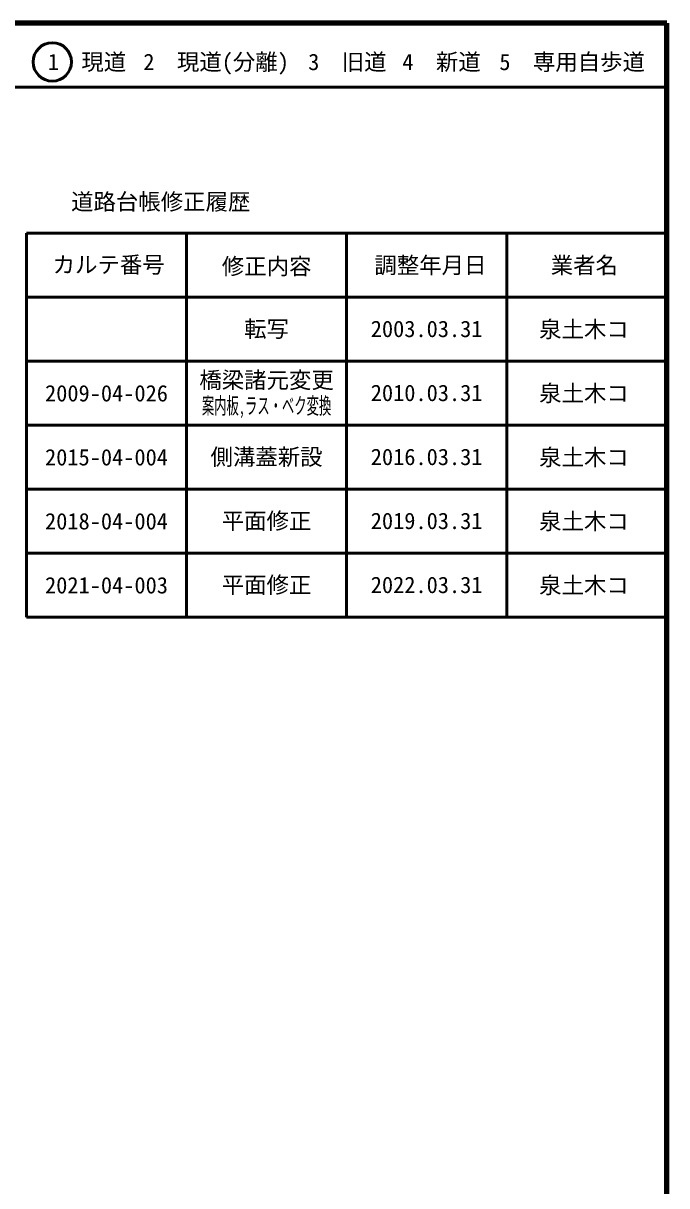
# Model space of a CAD drawing. Units: millimetres on the paper, enlarged 1000 times. Extents: x 40000 to 680000, y 20000 to 380000.
# Drawn here: x 579500 to 680000, y 198357 to 380000 of the extents above; entities that cross this region are included whole.
import ezdxf
from ezdxf.enums import TextEntityAlignment as Align

# ---------------------------------------------------------------- set-up
doc = ezdxf.new("R2010")
doc.units = ezdxf.units.MM
doc.header["$LTSCALE"] = 1000
for name, color, linetype, lineweight in [('M-TTL', 2, 'Continuous', 140), ('M-TTL-FRAM', 2, 'Continuous', 50), ('M-TTL-LINE', 7, 'Continuous', 50)]:
    doc.layers.add(name, color=color, linetype=linetype, lineweight=lineweight)
doc.layers.add('M-TTL-TXT', color=7, linetype='Continuous')
doc.styles.add('ＭＳ ゴシック', font='')
doc.styles.get('ＭＳ ゴシック').set_extended_font_data('MS Gothic')

msp = doc.modelspace()

# ---------------------------------------------------------------- linework, layer by layer
at = {"layer": 'M-TTL'}
for p, q in [((680000, 380000), (40000, 380000)), ((680000, 20000), (680000, 380000))]:
    msp.add_line(p, q, dxfattribs=at)
at = {"layer": 'M-TTL-FRAM'}
for p, q in [((580000, 347197), (580000, 287197)), ((580000, 347197), (680000, 347197)), ((580000, 287197), (680000, 287197))]:
    msp.add_line(p, q, dxfattribs=at)
at = {"layer": 'M-TTL-LINE'}
for p, q in [((40000, 370000), (680000, 370000)), ((605000, 347197), (605000, 287197)), ((630000, 347197), (630000, 287197)), ((655000, 347197), (655000, 287197)), ((580000, 337197), (680000, 337197)), ((580000, 327197), (680000, 327197)), ((580000, 317197), (680000, 317197)), ((580000, 307197), (680000, 307197)), ((580000, 297197), (680000, 297197))]:
    msp.add_line(p, q, dxfattribs=at)
msp.add_circle((584031, 373958), 3000, dxfattribs=at)

# ---------------------------------------------------------------- texts
at = {"layer": 'M-TTL-TXT', "style": 'ＭＳ ゴシック'}
for s, p in [('1\u3000現道', (589448, 373958)), ('2\u3000現道(分離)', (609619, 373958)), ('3\u3000旧道', (630121, 373958)), ('4\u3000新道', (644824, 373958)), ('5\u3000専用自歩道', (665228, 373958)), ('道路台帳修正履歴', (600968, 352113)), ('カルテ番号', (592839, 342277)), ('修正内容', (617509, 342023)), ('調整年月日', (643089, 342197)), ('業者名', (667134, 342197)), ('転写', (617500, 332245)), ('2003.03.31', (642500, 332245)), ('泉土木コ', (667077, 332189)), ('橋梁諸元変更', (617500, 324245)), ('2009-04-026', (592500, 322189)), ('2010.03.31', (642500, 322245)), ('泉土木コ', (667077, 322189)), ('2015-04-004', (592500, 312189)), ('側溝蓋新設', (617500, 312245)), ('2016.03.31', (642500, 312245)), ('泉土木コ', (667077, 312189)), ('2018-04-004', (592500, 302189)), ('平面修正', (617500, 302245)), ('2019.03.31', (642500, 302245)), ('泉土木コ', (667077, 302189)), ('2021-04-003', (592500, 292189)), ('平面修正', (617500, 292245)), ('2022.03.31', (642500, 292245)), ('泉土木コ', (667077, 292189))]:
    msp.add_text(s, height=2566, dxfattribs=at).set_placement(p, align=Align.MIDDLE_CENTER)
at = {"layer": 'M-TTL-TXT', "style": 'ＭＳ ゴシック', "width": 0.55}
msp.add_text('案内板,ラス・ベク変換', height=2566, dxfattribs=at).set_placement((617500, 320245), align=Align.MIDDLE_CENTER)

doc.saveas('drawing.dxf')
